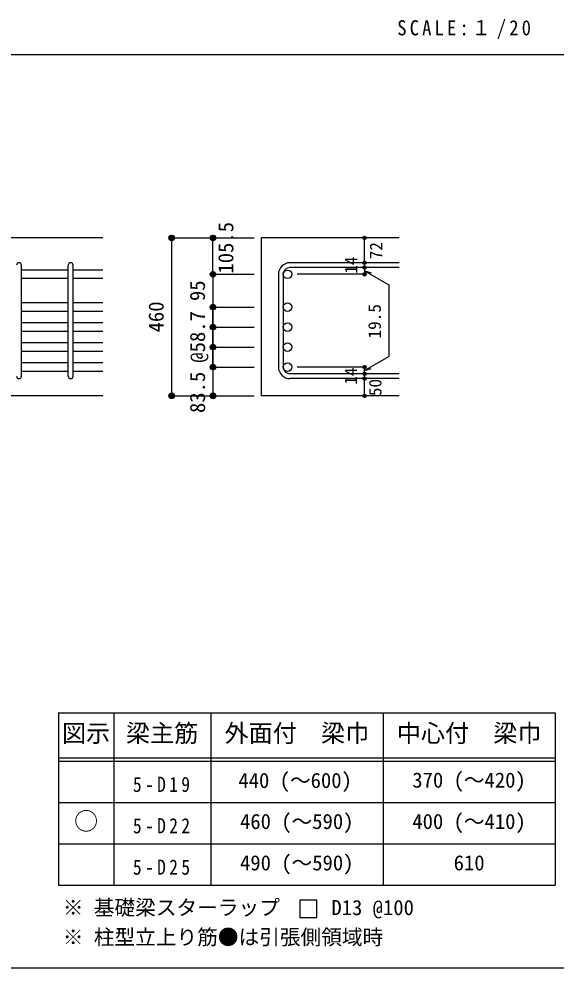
# Model space of a CAD drawing. Units: millimetres at full size, sheet at 1:20; details may follow other scales. Extents: x -3982 to 3969, y -2797 to 2801.
# Drawn here: x 850 to 2409, y -2797 to -45 of the extents above; entities that cross this region are included whole.
import ezdxf
from ezdxf.enums import TextEntityAlignment as Align

# ---------------------------------------------------------------- set-up
doc = ezdxf.new("R2010")
doc.units = ezdxf.units.MM
doc.header["$LTSCALE"] = 20
doc.header["$PDMODE"] = 32
doc.header["$PDSIZE"] = 10
for name, color, linetype in [('6-1_躯体線', 2, 'Continuous'), ('6-5_梁主筋', 7, 'Continuous'), ('6-6_S.T.P.', 7, 'Continuous'), ('6-7_文字', 7, 'Continuous'), ('6-D_寸法', 4, 'Continuous'), ('6-E_枠', 7, 'Continuous'), ('F-0_枠', 6, 'Continuous')]:
    doc.layers.add(name, color=color, linetype=linetype)
doc.styles.add('ＭＳ ゴシック', font='')
doc.styles.get('ＭＳ ゴシック').set_extended_font_data('MS Gothic')

msp = doc.modelspace()

# ---------------------------------------------------------------- linework, layer by layer
at = {"layer": '6-1_躯体線'}
for p, q in [((1093.29, -679.67), (43.29, -679.67)), ((1953.29, -679.67), (1553.29, -679.67)), ((1553.29, -679.67), (1553.29, -1137.67)), ((1093.29, -1137.67), (693.29, -1137.67)), ((1953.29, -1137.67), (1553.29, -1137.67))]:
    msp.add_line(p, q, dxfattribs=at)
at = {"layer": '6-5_梁主筋'}
for p, q in [((993.29, -772.72), (857.29, -772.72)), ((993.29, -797.72), (857.29, -797.72)), ((1093.29, -772.72), (1007.29, -772.72)), ((1093.29, -797.72), (1007.29, -797.72)), ((993.29, -867.67), (857.29, -867.67)), ((1093.29, -867.67), (1007.29, -867.67)), ((993.29, -892.67), (857.29, -892.67)), ((1093.29, -892.67), (1007.29, -892.67)), ((993.29, -925.67), (857.29, -925.67)), ((1093.29, -925.67), (1007.29, -925.67)), ((993.29, -950.67), (857.29, -950.67)), ((1093.29, -950.67), (1007.29, -950.67)), ((993.29, -983.67), (857.29, -983.67)), ((1093.29, -983.67), (1007.29, -983.67)), ((993.29, -1008.67), (857.29, -1008.67)), ((1093.29, -1008.67), (1007.29, -1008.67)), ((993.29, -1041.67), (857.29, -1041.67)), ((1093.29, -1041.67), (1007.29, -1041.67)), ((993.29, -1066.67), (857.29, -1066.67)), ((1093.29, -1066.67), (1007.29, -1066.67))]:
    msp.add_line(p, q, dxfattribs=at)
at = {"layer": '6-5_梁主筋', "color": 3}
for centre in [(1629.79, -785.22), (1629.79, -880.17), (1629.79, -938.17), (1629.79, -996.17), (1629.79, -1054.17)]:
    msp.add_circle(centre, 12.5, dxfattribs=at)
at = {"layer": '6-6_S.T.P.'}
for p, q in [((857.29, -1080.67), (857.29, -759.11)), ((993.29, -1080.67), (993.29, -759.11)), ((1007.29, -1080.67), (1007.29, -759.11)), ((1953.29, -751.72), (1636.79, -751.72)), ((1953.29, -765.72), (1636.79, -765.72)), ((1603.29, -785.22), (1603.29, -1054.17)), ((1617.29, -785.22), (1617.29, -1054.17)), ((1953.29, -1073.67), (1636.79, -1073.67)), ((1953.29, -1087.67), (1636.79, -1087.67))]:
    msp.add_line(p, q, dxfattribs=at)
for centre, radius, start, end in [((850.29, -758.72), 7, 0, 180), ((1000.29, -758.72), 7, 0, 180), ((1636.79, -785.22), 33.5, 90, 180), ((1636.79, -785.22), 19.5, 90, 180), ((1636.79, -1054.17), 33.5, 180, 270), ((1636.79, -1054.17), 19.5, 180, 270), ((850.29, -1080.67), 7, 180, 0), ((1000.29, -1080.67), 7, 180, 0)]:
    msp.add_arc(centre, radius, start, end, dxfattribs=at)
at = {"layer": '6-7_文字'}
msp.add_lwpolyline([(1664.97, -2650.18), (1714.97, -2650.18), (1714.97, -2600.18), (1664.97, -2600.18)], close=True, dxfattribs=at)
at = {"layer": '6-D_寸法'}
for p, q in [((1293.29, -679.67), (1413.29, -679.67)), ((1293.29, -679.67), (1413.29, -679.67)), ((1293.29, -679.67), (1413.29, -679.67)), ((1293.29, -679.67), (1293.29, -1137.67)), ((1293.29, -679.67), (1293.29, -1137.67)), ((1413.29, -679.67), (1533.29, -679.67)), ((1413.29, -785.22), (1413.29, -679.67)), ((1853.29, -751.72), (1853.29, -679.67)), ((1853.29, -765.72), (1853.29, -751.72)), ((1853.29, -765.72), (1853.29, -785.22)), ((1413.29, -785.22), (1533.29, -785.22)), ((1413.29, -785.22), (1413.29, -880.17)), ((1853.29, -785.22), (1657.2, -785.22)), ((1853.29, -775.47), (1923.35, -815.92)), ((1853.29, -775.47), (1872.61, -780.65)), ((1923.35, -815.92), (1923.35, -1023.47)), ((1413.29, -880.17), (1533.29, -880.17)), ((1413.29, -938.17), (1413.29, -880.17)), ((1413.29, -880.17), (1413.29, -1137.67)), ((1413.29, -938.17), (1533.29, -938.17)), ((1413.29, -1054.17), (1413.29, -938.17)), ((1413.29, -996.17), (1533.29, -996.17)), ((1853.29, -1063.92), (1923.35, -1023.47)), ((1413.29, -1054.17), (1533.29, -1054.17)), ((1853.29, -1054.17), (1657.2, -1054.17)), ((1853.29, -1073.67), (1853.29, -1054.17)), ((1853.29, -1063.92), (1872.61, -1058.75)), ((1853.29, -1087.67), (1853.29, -1073.67)), ((1853.29, -1137.67), (1853.29, -1087.67)), ((1293.29, -1137.67), (1413.29, -1137.67)), ((1413.29, -1137.67), (1533.29, -1137.67))]:
    msp.add_line(p, q, dxfattribs=at)
for centre, radius in [((1293.29, -679.67), 8), ((1293.29, -679.67), 7.2), ((1293.29, -679.67), 6.4), ((1293.29, -679.67), 5.6), ((1293.29, -679.67), 4.8), ((1293.29, -679.67), 4), ((1293.29, -679.67), 3.2), ((1293.29, -679.67), 2.4), ((1293.29, -679.67), 1.6), ((1293.29, -679.67), 0.8), ((1413.29, -679.67), 8), ((1413.29, -679.67), 7.2), ((1413.29, -679.67), 6.4), ((1413.29, -679.67), 5.6), ((1413.29, -679.67), 4.8), ((1413.29, -679.67), 4), ((1413.29, -679.67), 3.2), ((1413.29, -679.67), 2.4), ((1413.29, -679.67), 1.6), ((1413.29, -679.67), 0.8), ((1853.29, -679.67), 4), ((1853.29, -679.67), 3.6), ((1853.29, -679.67), 3.2), ((1853.29, -679.67), 2.8), ((1853.29, -679.67), 2.4), ((1853.29, -679.67), 2), ((1853.29, -679.67), 1.6), ((1853.29, -679.67), 1.2), ((1853.29, -679.67), 0.8), ((1853.29, -679.67), 0.4), ((1853.29, -751.72), 4), ((1853.29, -765.72), 4), ((1853.29, -751.72), 3.6), ((1853.29, -765.72), 3.6), ((1853.29, -751.72), 3.2), ((1853.29, -765.72), 3.2), ((1853.29, -751.72), 2.8), ((1853.29, -765.72), 2.8), ((1853.29, -751.72), 2.4), ((1853.29, -765.72), 2.4), ((1853.29, -751.72), 2), ((1853.29, -765.72), 2), ((1853.29, -751.72), 1.6), ((1853.29, -765.72), 1.6), ((1853.29, -751.72), 1.2), ((1853.29, -765.72), 1.2), ((1853.29, -751.72), 0.8), ((1853.29, -765.72), 0.8), ((1853.29, -751.72), 0.4), ((1853.29, -765.72), 0.4), ((1413.29, -785.22), 8), ((1413.29, -785.22), 7.2), ((1413.29, -785.22), 6.4), ((1413.29, -785.22), 5.6), ((1413.29, -785.22), 4.8), ((1413.29, -785.22), 4), ((1413.29, -785.22), 3.2), ((1413.29, -785.22), 2.4), ((1413.29, -785.22), 1.6), ((1413.29, -785.22), 0.8), ((1853.29, -785.22), 4), ((1853.29, -785.22), 3.6), ((1853.29, -785.22), 3.2), ((1853.29, -785.22), 2.8), ((1853.29, -785.22), 2.4), ((1853.29, -785.22), 2), ((1853.29, -785.22), 1.6), ((1853.29, -785.22), 1.2), ((1853.29, -785.22), 0.8), ((1853.29, -785.22), 0.4), ((1413.29, -880.17), 8), ((1413.29, -880.17), 7.2), ((1413.29, -880.17), 6.4), ((1413.29, -880.17), 5.6), ((1413.29, -880.17), 4.8), ((1413.29, -880.17), 4), ((1413.29, -880.17), 3.2), ((1413.29, -880.17), 2.4), ((1413.29, -880.17), 1.6), ((1413.29, -880.17), 0.8), ((1413.29, -938.17), 8), ((1413.29, -938.17), 7.2), ((1413.29, -938.17), 6.4), ((1413.29, -938.17), 5.6), ((1413.29, -938.17), 4.8), ((1413.29, -938.17), 4), ((1413.29, -938.17), 3.2), ((1413.29, -938.17), 2.4), ((1413.29, -938.17), 1.6), ((1413.29, -938.17), 0.8), ((1413.29, -996.17), 8), ((1413.29, -996.17), 7.2), ((1413.29, -996.17), 6.4), ((1413.29, -996.17), 5.6), ((1413.29, -996.17), 4.8), ((1413.29, -996.17), 4), ((1413.29, -996.17), 3.2), ((1413.29, -996.17), 2.4), ((1413.29, -996.17), 1.6), ((1413.29, -996.17), 0.8), ((1413.29, -1054.17), 8), ((1413.29, -1054.17), 7.2), ((1413.29, -1054.17), 6.4), ((1413.29, -1054.17), 5.6), ((1413.29, -1054.17), 4.8), ((1413.29, -1054.17), 4), ((1413.29, -1054.17), 3.2), ((1413.29, -1054.17), 2.4), ((1413.29, -1054.17), 1.6), ((1413.29, -1054.17), 0.8), ((1853.29, -1054.17), 4), ((1853.29, -1073.67), 4), ((1853.29, -1054.17), 3.6), ((1853.29, -1073.67), 3.6), ((1853.29, -1054.17), 3.2), ((1853.29, -1073.67), 3.2), ((1853.29, -1054.17), 2.8), ((1853.29, -1073.67), 2.8), ((1853.29, -1054.17), 2.4), ((1853.29, -1073.67), 2.4), ((1853.29, -1054.17), 2), ((1853.29, -1073.67), 2), ((1853.29, -1054.17), 1.6), ((1853.29, -1073.67), 1.6), ((1853.29, -1054.17), 1.2), ((1853.29, -1073.67), 1.2), ((1853.29, -1054.17), 0.8), ((1853.29, -1073.67), 0.8), ((1853.29, -1054.17), 0.4), ((1853.29, -1073.67), 0.4), ((1853.29, -1087.67), 4), ((1853.29, -1087.67), 3.6), ((1853.29, -1087.67), 3.2), ((1853.29, -1087.67), 2.8), ((1853.29, -1087.67), 2.4), ((1853.29, -1087.67), 2), ((1853.29, -1087.67), 1.6), ((1853.29, -1087.67), 1.2), ((1853.29, -1087.67), 0.8), ((1853.29, -1087.67), 0.4), ((1293.29, -1137.67), 8), ((1293.29, -1137.67), 7.2), ((1293.29, -1137.67), 6.4), ((1293.29, -1137.67), 5.6), ((1293.29, -1137.67), 4.8), ((1293.29, -1137.67), 4), ((1293.29, -1137.67), 3.2), ((1293.29, -1137.67), 2.4), ((1293.29, -1137.67), 1.6), ((1293.29, -1137.67), 0.8), ((1413.29, -1137.67), 8), ((1413.29, -1137.67), 7.2), ((1413.29, -1137.67), 6.4), ((1413.29, -1137.67), 5.6), ((1413.29, -1137.67), 4.8), ((1413.29, -1137.67), 4), ((1413.29, -1137.67), 3.2), ((1413.29, -1137.67), 2.4), ((1413.29, -1137.67), 1.6), ((1413.29, -1137.67), 0.8), ((1853.29, -1137.67), 4), ((1853.29, -1137.67), 3.6), ((1853.29, -1137.67), 3.2), ((1853.29, -1137.67), 2.8), ((1853.29, -1137.67), 2.4), ((1853.29, -1137.67), 2), ((1853.29, -1137.67), 1.6), ((1853.29, -1137.67), 1.2), ((1853.29, -1137.67), 0.8), ((1853.29, -1137.67), 0.4)]:
    msp.add_circle(centre, radius, dxfattribs=at)
at = {"layer": '6-D_寸法', "color": 7}
for p in [(1293.29, -679.67), (1293.29, -679.67), (1413.29, -679.67), (1413.29, -679.67), (1853.29, -679.67), (1853.29, -751.72), (1853.29, -765.72), (1413.29, -785.22), (1413.29, -785.22), (1853.29, -785.22), (1413.29, -880.17), (1413.29, -880.17), (1413.29, -938.17), (1413.29, -938.17), (1413.29, -996.17), (1413.29, -996.17), (1413.29, -1054.17), (1413.29, -1054.17), (1853.29, -1054.17), (1853.29, -1054.17), (1853.29, -1054.17), (1853.29, -1073.67), (1853.29, -1087.67), (1293.29, -1137.67), (1293.29, -1137.67), (1413.29, -1137.67), (1413.29, -1137.67), (1853.29, -1137.67)]:
    msp.add_point(p, dxfattribs=at)
at = {"layer": '6-E_枠', "color": 3}
for p, q in [((965.14, -2056.95), (965.14, -2556.95)), ((965.14, -2056.95), (2406.83, -2056.95)), ((2406.83, -2056.95), (2406.83, -2556.95)), ((965.14, -2556.95), (2406.83, -2556.95))]:
    msp.add_line(p, q, dxfattribs=at)
at = {"layer": '6-E_枠'}
for p, q in [((1125.14, -2056.95), (1125.14, -2556.95)), ((1406.83, -2056.95), (1406.83, -2556.95)), ((1906.83, -2056.95), (1906.83, -2556.95)), ((965.14, -2186.95), (2406.83, -2186.95)), ((965.14, -2196.95), (2406.83, -2196.95)), ((965.14, -2316.95), (2406.83, -2316.95)), ((965.14, -2436.95), (2406.83, -2436.95))]:
    msp.add_line(p, q, dxfattribs=at)
at = {"layer": 'F-0_枠', "color": 2}
msp.add_line((-3981.92, -148.03), (2482.4, -148.03), dxfattribs=at)
at = {"layer": 'F-0_枠'}
msp.add_line((3969.4, -2796.83), (-3981.92, -2796.83), dxfattribs=at)

# ---------------------------------------------------------------- texts
at = {"layer": '6-7_文字', "color": 2, "style": 'ＭＳ ゴシック'}
for s, p in [('図示', (975.14, -2156.95)), ('梁主筋', (1160.98, -2156.95)), ('外面付\u3000梁巾', (1446.83, -2156.95)), ('中心付\u3000梁巾', (1946.83, -2156.95)), ('○', (1010.14, -2411.95))]:
    msp.add_text(s, height=51.32, dxfattribs=at).set_placement(p, align=Align.BOTTOM_LEFT)
at = {"layer": '6-7_文字', "style": 'ＭＳ ゴシック'}
for s, p in [('440 (～600)', (1487.14, -2287.95)), ('370 (～420)', (1991.83, -2286.95)), ('460 (～590)', (1491.83, -2406.95)), ('400 (～410)', (1991.83, -2406.95)), ('490 (～590)', (1491.83, -2526.95)), ('610', (2111.83, -2526.95)), ('※ 基礎梁スターラップ     D13 @100', (977.51, -2656.67)), ('※ 柱型立上り筋●は引張側領域時', (977.51, -2742.34))]:
    msp.add_text(s, height=43.99, dxfattribs=at).set_placement(p, align=Align.BOTTOM_LEFT)
at = {"layer": '6-7_文字', "color": 2, "insert": (1948.17, -103.03), "char_height": 43.99, "attachment_point": 7, "style": 'ＭＳ ゴシック'}
msp.add_mtext('\\T1.34;\\W0.9;SCALE:１/20', dxfattribs=at)
at = {"layer": '6-7_文字', "char_height": 43.99, "attachment_point": 7, "style": 'ＭＳ ゴシック'}
for s, insert in [('\\T1.38;\\W0.85;5-D19', (1180.98, -2286.95)), ('\\T1.38;\\W0.85;5-D22', (1180.98, -2406.95)), ('\\T1.38;\\W0.85;5-D25', (1180.98, -2526.95))]:
    msp.add_mtext(s, dxfattribs=dict(at, insert=insert))
at = {"layer": '6-D_寸法', "style": 'ＭＳ ゴシック'}
for s, height, p in [('105.5', 43.99, (1485.67, -783)), ('72', 36.66, (1916.13, -741.67)), ('14', 36.66, (1843.29, -783.65)), ('95', 43.99, (1403.29, -862.7)), ('460', 43.99, (1283.29, -953.67)), ('19.5', 36.66, (1911.58, -971.3)), ('@58.7', 43.99, (1403.63, -1041.48)), ('83.5', 43.99, (1403.55, -1187.35)), ('14', 36.66, (1842.63, -1105.34)), ('50', 36.66, (1913.36, -1138.47))]:
    msp.add_text(s, height=height, rotation=90, dxfattribs=at).set_placement(p, align=Align.BOTTOM_LEFT)

doc.saveas('drawing.dxf')
